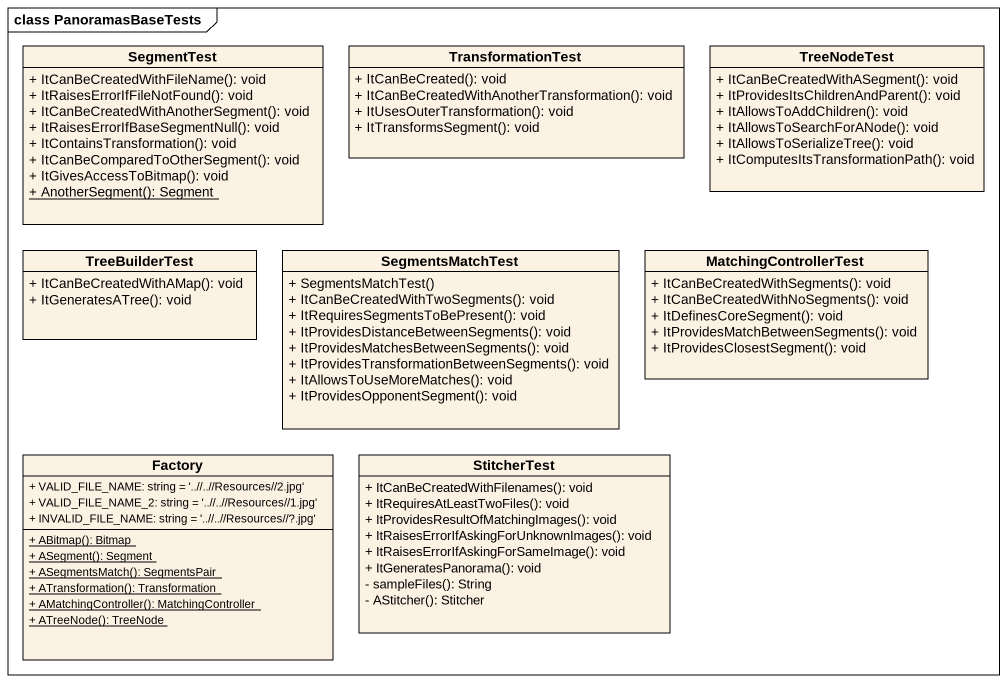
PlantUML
@startuml
mainframe class PanoramasBaseTests
hide circle
hide empty members
skinparam classAttributeIconSize 0
class SegmentTest {
  + ItCanBeCreatedWithFileName(): void
  + ItRaisesErrorIfFileNotFound(): void
  + ItCanBeCreatedWithAnotherSegment(): void
  + ItRaisesErrorIfBaseSegmentNull(): void
  + ItContainsTransformation(): void
  + ItCanBeComparedToOtherSegment(): void
  + ItGivesAccessToBitmap(): void
  {static} + AnotherSegment(): Segment
}
class TransformationTest {
  + ItCanBeCreated(): void
  + ItCanBeCreatedWithAnotherTransformation(): void
  + ItUsesOuterTransformation(): void
  + ItTransformsSegment(): void
}
class TreeNodeTest {
  + ItCanBeCreatedWithASegment(): void
  + ItProvidesItsChildrenAndParent(): void
  + ItAllowsToAddChildren(): void
  + ItAllowsToSearchForANode(): void
  + ItAllowsToSerializeTree(): void
  + ItComputesItsTransformationPath(): void
}
class TreeBuilderTest {
  + ItCanBeCreatedWithAMap(): void
  + ItGeneratesATree(): void
}
class SegmentsMatchTest {
  + SegmentsMatchTest()
  + ItCanBeCreatedWithTwoSegments(): void
  + ItRequiresSegmentsToBePresent(): void
  + ItProvidesDistanceBetweenSegments(): void
  + ItProvidesMatchesBetweenSegments(): void
  + ItProvidesTransformationBetweenSegments(): void
  + ItAllowsToUseMoreMatches(): void
  + ItProvidesOpponentSegment(): void
}
class MatchingControllerTest {
  + ItCanBeCreatedWithSegments(): void
  + ItCanBeCreatedWithNoSegments(): void
  + ItDefinesCoreSegment(): void
  + ItProvidesMatchBetweenSegments(): void
  + ItProvidesClosestSegment(): void
}
class Factory {
  + VALID_FILE_NAME: string = '..~//..~//Resources~//2.jpg'
  + VALID_FILE_NAME_2: string = '..~//..~//Resources~//1.jpg'
  + INVALID_FILE_NAME: string = '..~//..~//Resources~//?.jpg'
  {static} + ABitmap(): Bitmap
  {static} + ASegment(): Segment
  {static} + ASegmentsMatch(): SegmentsPair
  {static} + ATransformation(): Transformation
  {static} + AMatchingController(): MatchingController
  {static} + ATreeNode(): TreeNode
}
class StitcherTest {
  + ItCanBeCreatedWithFilenames(): void
  + ItRequiresAtLeastTwoFiles(): void
  + ItProvidesResultOfMatchingImages(): void
  + ItRaisesErrorIfAskingForUnknownImages(): void
  + ItRaisesErrorIfAskingForSameImage(): void
  + ItGeneratesPanorama(): void
  - sampleFiles(): String
  - AStitcher(): Stitcher
}
@enduml
